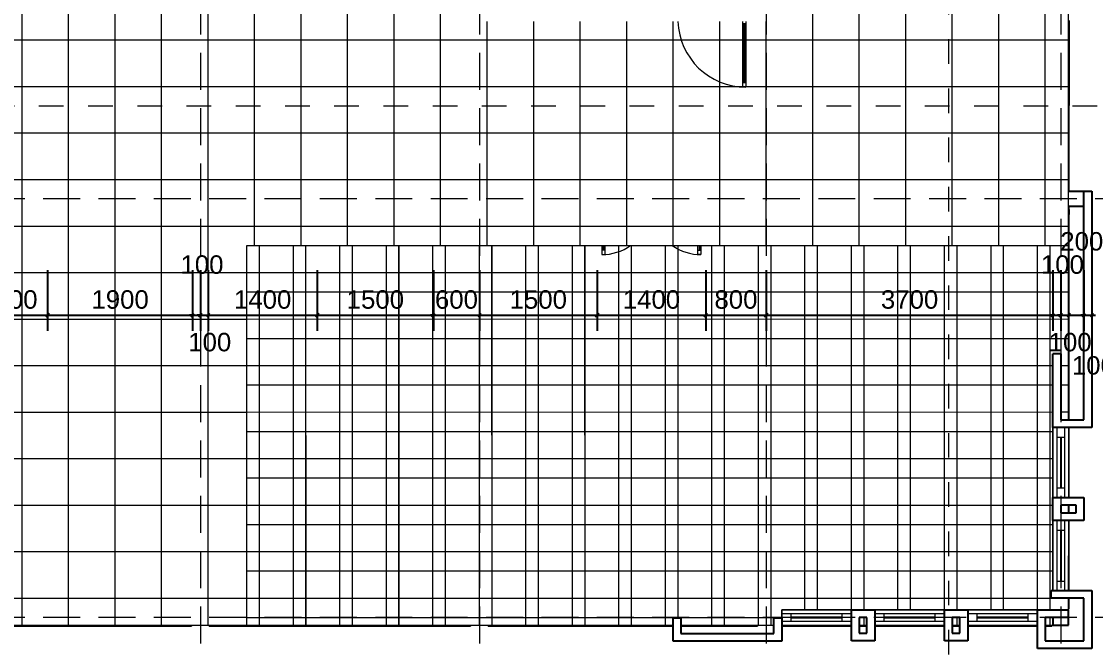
# Model space of a CAD drawing. Header units: millimetres. Extents: x -20510 to 108935, y -243239 to 20306.
# Drawn here: x 23743 to 37599, y -210412 to -202311 of the extents above; entities that cross this region are included whole.
import ezdxf

# ---------------------------------------------------------------- set-up
doc = ezdxf.new("R2010")
doc.units = ezdxf.units.MM
for name, pattern in [('Abgebrochen', [714.375, 476.25, -238.125]), ('Aligning Line', [635, 317.5, -317.5]), ('Hidden', [714.375, 476.25, -238.125])]:
    doc.linetypes.add(name, pattern=pattern)
for name, color, linetype, lineweight in [('A-ANNO-DIMS', 1, 'Continuous', 9), ('A-DOOR', 2, 'Continuous', 18), ('A-FLOR-PATT', 8, 'Continuous', 9), ('A-GLAZ', 4, 'Continuous', 18), ('A-WALL', 7, 'Continuous', 25), ('G-ANNO-SYMB', 6, 'Abgebrochen', 9), ('S-BEAM', 7, 'Continuous', 9), ('S-COLS', 7, 'Continuous', 25), ('S-FNDN', 7, 'Continuous', 9), ('S-GRID', 1, 'Continuous', 9)]:
    doc.layers.add(name, color=color, linetype=linetype, lineweight=lineweight)
doc.styles.add('Arial_5', font='arial.ttf', dxfattribs={"height": 238.125})
doc.dimstyles.new('SecretInternalLinAngDimStyle5p4736185', dxfattribs={"dimscale": 304.8, "dimtxt": 242.94927, "dimasz": 0.130208, "dimexe": 0.656168, "dimexo": 0.0625, "dimgap": 0.260417, "dimtad": 1, "dimdec": 0, "dimrnd": 100, "dimzin": 0, "dimdsep": 46, "dimtxsty": 'Arial_5', "dimblk1": 'OBLIQUE', "dimblk2": 'OBLIQUE', "dimsah": 1, "dimcen": 0.09, "dimdle": 0.492126, "dimazin": 0, "dimtfac": 1, "dimtdec": 4, "dimtix": 1, "dimtmove": 0, "dimatfit": 3, "dimfxl": 2.624672, "dimfxlon": 1, "dimtvp": 1, "dimtolj": 1, "dimtzin": 0, "dimarcsym": 2})
doc.dimstyles.new('SecretInternalLinAngDimStyle5p4736185_1', dxfattribs={"dimscale": 304.8, "dimtxt": 242.94927, "dimasz": 0.130208, "dimexe": 0.656168, "dimexo": 0.0625, "dimgap": 0.260417, "dimtad": 1, "dimdec": 0, "dimrnd": 100, "dimzin": 0, "dimdsep": 46, "dimtxsty": 'Arial_5', "dimblk1": 'OBLIQUE', "dimblk2": 'OBLIQUE', "dimsah": 1, "dimcen": 0.09, "dimdle": 0.492126, "dimazin": 0, "dimtfac": 1, "dimtdec": 4, "dimtix": 1, "dimtmove": 2, "dimatfit": 3, "dimfxl": 2.624672, "dimfxlon": 1, "dimtvp": 1, "dimtolj": 1, "dimtzin": 0, "dimarcsym": 2})

# ---------------------------------------------------------------- blocks, each defined once
blk = doc.blocks.new('CỬA 2 CÁNH EROWINDOW_có ô chết_ - D2_1400x2200-2413861-07_MẶT BẰNG MÁI')
at = {"layer": 'A-DOOR'}
for p, q in [((-639, -600), (-639, -719)), ((-599, -661), (-639, -661)), ((-624, -600), (-624, -661)), ((-614, -661), (-614, -600)), ((-599, -719), (-599, -600)), ((-599, -719), (-599, -661)), ((599, -719), (599, -600)), ((599, -661), (639, -661)), ((599, -719), (599, -661)), ((614, -600), (614, -661)), ((624, -661), (624, -600)), ((639, -600), (639, -719)), ((-639, -719), (-599, -719)), ((639, -719), (599, -719))]:
    blk.add_line(p, q, dxfattribs=at)
for centre, start, end in [((-639, -80), 270, 305.357), ((639, -80), 234.643, 270)]:
    blk.add_arc(centre, 639, start, end, dxfattribs=at)
blk = doc.blocks.new('CỬA 1 CÁNH EROWINDOW_có ô chết_ - D4_1000x2200-2368989-07_MẶT BẰNG MÁI')
at = {"layer": 'A-DOOR'}
for p, q in [((-439, 958), (-399, 958)), ((-439, 110), (-439, 958)), ((-399, 900), (-439, 900)), ((-424, 138), (-424, 900)), ((-414, 900), (-414, 138)), ((-399, 958), (-399, 900)), ((-399, 958), (-399, 110)), ((-399, 138), (-439, 138))]:
    blk.add_line(p, q, dxfattribs=at)
blk.add_arc((-439, 80), 878, 1.9625, 90, dxfattribs=at)
blk = doc.blocks.new('Window_K2_Stack - Window_K2_Stack-2377845-07_MẶT BẰNG MÁI')
at = {"layer": 'A-GLAZ'}
for p, q in [((-450, 100), (450, 100)), ((-450, 100), (450, 100)), ((-450, 50), (450, 50)), ((-328.75, -50), (-328.75, 50)), ((-328.75, 5), (328.75, 5)), ((328.75, -50), (328.75, 50)), ((-450, -50), (450, -50)), ((450, -100), (-450, -100)), ((-450, -100), (450, -100)), ((-328.75, -5), (328.75, -5))]:
    blk.add_line(p, q, dxfattribs=at)
blk = doc.blocks.new('Window_K2_Stack - Window_K2_Stack-V8-07_MẶT BẰNG MÁI')
at = {"layer": 'A-GLAZ'}
for p, q in [((-450, 100), (450, 100)), ((-450, 100), (450, 100)), ((-450, 50), (450, 50)), ((-328.75, 50), (-328.75, -50)), ((-328.75, 5), (328.75, 5)), ((328.75, 50), (328.75, -50)), ((-450, -50), (450, -50)), ((450, -100), (-450, -100)), ((-450, -100), (450, -100)), ((-328.75, -5), (328.75, -5))]:
    blk.add_line(p, q, dxfattribs=at)
blk = doc.blocks.new('Window_K2_Stack - Window_K2_Stack-V9-07_MẶT BẰNG MÁI')
at = {"layer": 'A-GLAZ'}
for p, q in [((-450, 100), (450, 100)), ((-450, 100), (450, 100)), ((-450, 50), (450, 50)), ((-328.75, 50), (-328.75, -50)), ((-328.75, 5), (328.75, 5)), ((328.75, 50), (328.75, -50)), ((450, -100), (450, 5)), ((450, 5), (450, -100)), ((-450, -50), (450, -50)), ((450, -100), (-450, -100)), ((-450, -100), (450, -100)), ((-328.75, -5), (328.75, -5))]:
    blk.add_line(p, q, dxfattribs=at)
blk = doc.blocks.new('M_Concrete-Rectangular-Column - COT220X300-2391839-07_MẶT BẰNG MÁI')
at = {"layer": 'S-COLS'}
blk.add_line((110, -150), (110, -85), dxfattribs=at)
blk = doc.blocks.new('M_Concrete-Rectangular-Column - COT200X200-V11-07_MẶT BẰNG MÁI')
at = {"layer": 'S-COLS'}
for p, q in [((-100, 0), (-100, -100)), ((100, -100), (100, 0)), ((-100, -100), (100, -100))]:
    blk.add_line(p, q, dxfattribs=at)
blk = doc.blocks.new('_Oblique')
at = {"color": 0, "linetype": 'ByBlock', "lineweight": -2}
blk.add_line((-0.5, -0.5), (0.5, 0.5), dxfattribs=at)
blk = doc.blocks.new('DIMBLOCK116-07_MẶT BẰNG MÁI')
at = {"layer": 'A-ANNO-DIMS', "color": 0, "lineweight": -2, "transparency": 16777216}
for p, q in [((23080, -205519), (23080, -206300)), ((24080, -205519), (24080, -206300)), ((22930, -206100), (24230, -206100))]:
    blk.add_line(p, q, dxfattribs=at)
at = {"layer": 'Defpoints', "color": 0, "transparency": 16777216}
for p in [(23080, -205500), (24080, -205500), (24080, -206100)]:
    blk.add_point(p, dxfattribs=at)
at = {"layer": 'A-ANNO-DIMS', "color": 0, "lineweight": -2, "transparency": 16777216, "xscale": 39.6875, "yscale": 39.6875, "zscale": 39.6875, "rotation": 180}
blk.add_blockref('_Oblique', (23080, -206100), dxfattribs=at)
at = {"layer": 'A-ANNO-DIMS', "color": 0, "lineweight": -2, "transparency": 16777216, "xscale": 39.6875, "yscale": 39.6875, "zscale": 39.6875}
blk.add_blockref('_Oblique', (24080, -206100), dxfattribs=at)
at = {"layer": 'A-ANNO-DIMS', "color": 0, "transparency": 16777216, "insert": (23580, -205899), "char_height": 238.1, "width": 659.33, "attachment_point": 5, "style": 'Arial_5'}
blk.add_mtext('\\A1;1000', dxfattribs=at)
blk = doc.blocks.new('DIMBLOCK117-07_MẶT BẰNG MÁI')
at = {"layer": 'A-ANNO-DIMS', "color": 0, "lineweight": -2, "transparency": 16777216}
for p, q in [((24080, -205519), (24080, -206300)), ((25950, -205519), (25950, -206300)), ((23930, -206100), (26100, -206100))]:
    blk.add_line(p, q, dxfattribs=at)
at = {"layer": 'Defpoints', "color": 0, "transparency": 16777216}
for p in [(24080, -205500), (25950, -205500), (25950, -206100)]:
    blk.add_point(p, dxfattribs=at)
at = {"layer": 'A-ANNO-DIMS', "color": 0, "lineweight": -2, "transparency": 16777216, "xscale": 39.6875, "yscale": 39.6875, "zscale": 39.6875, "rotation": 180}
blk.add_blockref('_Oblique', (24080, -206100), dxfattribs=at)
at = {"layer": 'A-ANNO-DIMS', "color": 0, "lineweight": -2, "transparency": 16777216, "xscale": 39.6875, "yscale": 39.6875, "zscale": 39.6875}
blk.add_blockref('_Oblique', (25950, -206100), dxfattribs=at)
at = {"layer": 'A-ANNO-DIMS', "color": 0, "transparency": 16777216, "insert": (25015, -205899), "char_height": 238.1, "width": 659.33, "attachment_point": 5, "style": 'Arial_5'}
blk.add_mtext('\\A1;1900', dxfattribs=at)
blk = doc.blocks.new('DIMBLOCK118-07_MẶT BẰNG MÁI')
at = {"layer": 'A-ANNO-DIMS', "color": 0, "lineweight": -2, "transparency": 16777216}
for p, q in [((25950, -205519), (25950, -206300)), ((26050, -205519), (26050, -206300)), ((25950, -206100), (25910, -206100)), ((25950, -206100), (26050, -206100)), ((26050, -206100), (26090, -206100))]:
    blk.add_line(p, q, dxfattribs=at)
at = {"layer": 'Defpoints', "color": 0, "transparency": 16777216}
for p in [(25950, -205500), (26050, -205500), (26050, -206100)]:
    blk.add_point(p, dxfattribs=at)
at = {"layer": 'A-ANNO-DIMS', "color": 0, "lineweight": -2, "transparency": 16777216, "xscale": 39.6875, "yscale": 39.6875, "zscale": 39.6875}
blk.add_blockref('_Oblique', (25950, -206100), dxfattribs=at)
at = {"layer": 'A-ANNO-DIMS', "color": 0, "lineweight": -2, "transparency": 16777216, "xscale": 39.6875, "yscale": 39.6875, "zscale": 39.6875, "rotation": 180}
blk.add_blockref('_Oblique', (26050, -206100), dxfattribs=at)
at = {"layer": 'A-ANNO-DIMS', "color": 0, "transparency": 16777216, "insert": (25794, -205328), "char_height": 238.1, "width": 494.5, "attachment_point": 1, "line_spacing_factor": 0.941778, "style": 'Arial_5'}
blk.add_mtext('\\A1;100', dxfattribs=at)
blk = doc.blocks.new('DIMBLOCK119-07_MẶT BẰNG MÁI')
at = {"layer": 'A-ANNO-DIMS', "color": 0, "lineweight": -2, "transparency": 16777216}
for p, q in [((26050, -205519), (26050, -206300)), ((26150, -205519), (26150, -206300)), ((26050, -206100), (26010, -206100)), ((26050, -206100), (26150, -206100)), ((26150, -206100), (26190, -206100))]:
    blk.add_line(p, q, dxfattribs=at)
at = {"layer": 'Defpoints', "color": 0, "transparency": 16777216}
for p in [(26050, -205500), (26150, -205500), (26150, -206100)]:
    blk.add_point(p, dxfattribs=at)
at = {"layer": 'A-ANNO-DIMS', "color": 0, "lineweight": -2, "transparency": 16777216, "xscale": 39.6875, "yscale": 39.6875, "zscale": 39.6875}
blk.add_blockref('_Oblique', (26050, -206100), dxfattribs=at)
at = {"layer": 'A-ANNO-DIMS', "color": 0, "lineweight": -2, "transparency": 16777216, "xscale": 39.6875, "yscale": 39.6875, "zscale": 39.6875, "rotation": 180}
blk.add_blockref('_Oblique', (26150, -206100), dxfattribs=at)
at = {"layer": 'A-ANNO-DIMS', "color": 0, "transparency": 16777216, "insert": (25894, -206328), "char_height": 238.1, "width": 494.5, "attachment_point": 1, "line_spacing_factor": 0.941778, "style": 'Arial_5'}
blk.add_mtext('\\A1;100', dxfattribs=at)
blk = doc.blocks.new('DIMBLOCK120-07_MẶT BẰNG MÁI')
at = {"layer": 'A-ANNO-DIMS', "color": 0, "lineweight": -2, "transparency": 16777216}
for p, q in [((26150, -205519), (26150, -206300)), ((27558, -205519), (27558, -206300)), ((26000, -206100), (27708, -206100))]:
    blk.add_line(p, q, dxfattribs=at)
at = {"layer": 'Defpoints', "color": 0, "transparency": 16777216}
for p in [(26150, -205500), (27558, -205500), (27558, -206100)]:
    blk.add_point(p, dxfattribs=at)
at = {"layer": 'A-ANNO-DIMS', "color": 0, "lineweight": -2, "transparency": 16777216, "xscale": 39.6875, "yscale": 39.6875, "zscale": 39.6875, "rotation": 180}
blk.add_blockref('_Oblique', (26150, -206100), dxfattribs=at)
at = {"layer": 'A-ANNO-DIMS', "color": 0, "lineweight": -2, "transparency": 16777216, "xscale": 39.6875, "yscale": 39.6875, "zscale": 39.6875}
blk.add_blockref('_Oblique', (27558, -206100), dxfattribs=at)
at = {"layer": 'A-ANNO-DIMS', "color": 0, "transparency": 16777216, "insert": (26854, -205899), "char_height": 238.1, "width": 659.33, "attachment_point": 5, "style": 'Arial_5'}
blk.add_mtext('\\A1;1400', dxfattribs=at)
blk = doc.blocks.new('DIMBLOCK121-07_MẶT BẰNG MÁI')
at = {"layer": 'A-ANNO-DIMS', "color": 0, "lineweight": -2, "transparency": 16777216}
for p, q in [((27558, -205519), (27558, -206300)), ((29058, -205519), (29058, -206300)), ((27408, -206100), (29208, -206100))]:
    blk.add_line(p, q, dxfattribs=at)
at = {"layer": 'Defpoints', "color": 0, "transparency": 16777216}
for p in [(27558, -205500), (29058, -205500), (29058, -206100)]:
    blk.add_point(p, dxfattribs=at)
at = {"layer": 'A-ANNO-DIMS', "color": 0, "lineweight": -2, "transparency": 16777216, "xscale": 39.6875, "yscale": 39.6875, "zscale": 39.6875, "rotation": 180}
blk.add_blockref('_Oblique', (27558, -206100), dxfattribs=at)
at = {"layer": 'A-ANNO-DIMS', "color": 0, "lineweight": -2, "transparency": 16777216, "xscale": 39.6875, "yscale": 39.6875, "zscale": 39.6875}
blk.add_blockref('_Oblique', (29058, -206100), dxfattribs=at)
at = {"layer": 'A-ANNO-DIMS', "color": 0, "transparency": 16777216, "insert": (28308, -205899), "char_height": 238.1, "width": 659.33, "attachment_point": 5, "style": 'Arial_5'}
blk.add_mtext('\\A1;1500', dxfattribs=at)
blk = doc.blocks.new('DIMBLOCK122-07_MẶT BẰNG MÁI')
at = {"layer": 'A-ANNO-DIMS', "color": 0, "lineweight": -2, "transparency": 16777216}
for p, q in [((29058, -205519), (29058, -206300)), ((29650, -205519), (29650, -206300)), ((29058, -206100), (29018, -206100)), ((29058, -206100), (29650, -206100)), ((29650, -206100), (29690, -206100))]:
    blk.add_line(p, q, dxfattribs=at)
at = {"layer": 'Defpoints', "color": 0, "transparency": 16777216}
for p in [(29058, -205500), (29650, -205500), (29650, -206100)]:
    blk.add_point(p, dxfattribs=at)
at = {"layer": 'A-ANNO-DIMS', "color": 0, "lineweight": -2, "transparency": 16777216, "xscale": 39.6875, "yscale": 39.6875, "zscale": 39.6875}
blk.add_blockref('_Oblique', (29058, -206100), dxfattribs=at)
at = {"layer": 'A-ANNO-DIMS', "color": 0, "lineweight": -2, "transparency": 16777216, "xscale": 39.6875, "yscale": 39.6875, "zscale": 39.6875, "rotation": 180}
blk.add_blockref('_Oblique', (29650, -206100), dxfattribs=at)
at = {"layer": 'A-ANNO-DIMS', "color": 0, "transparency": 16777216, "insert": (29354, -205899), "char_height": 238.1, "width": 494.5, "attachment_point": 5, "style": 'Arial_5'}
blk.add_mtext('\\A1;600', dxfattribs=at)
blk = doc.blocks.new('DIMBLOCK123-07_MẶT BẰNG MÁI')
at = {"layer": 'A-ANNO-DIMS', "color": 0, "lineweight": -2, "transparency": 16777216}
for p, q in [((29650, -205519), (29650, -206300)), ((31170, -205519), (31170, -206300)), ((29500, -206100), (31320, -206100))]:
    blk.add_line(p, q, dxfattribs=at)
at = {"layer": 'Defpoints', "color": 0, "transparency": 16777216}
for p in [(29650, -205500), (31170, -205500), (31170, -206100)]:
    blk.add_point(p, dxfattribs=at)
at = {"layer": 'A-ANNO-DIMS', "color": 0, "lineweight": -2, "transparency": 16777216, "xscale": 39.6875, "yscale": 39.6875, "zscale": 39.6875, "rotation": 180}
blk.add_blockref('_Oblique', (29650, -206100), dxfattribs=at)
at = {"layer": 'A-ANNO-DIMS', "color": 0, "lineweight": -2, "transparency": 16777216, "xscale": 39.6875, "yscale": 39.6875, "zscale": 39.6875}
blk.add_blockref('_Oblique', (31170, -206100), dxfattribs=at)
at = {"layer": 'A-ANNO-DIMS', "color": 0, "transparency": 16777216, "insert": (30410, -205899), "char_height": 238.1, "width": 659.33, "attachment_point": 5, "style": 'Arial_5'}
blk.add_mtext('\\A1;1500', dxfattribs=at)
blk = doc.blocks.new('DIMBLOCK124-07_MẶT BẰNG MÁI')
at = {"layer": 'A-ANNO-DIMS', "color": 0, "lineweight": -2, "transparency": 16777216}
for p, q in [((31170, -205519), (31170, -206300)), ((32570, -205519), (32570, -206300)), ((31020, -206100), (32720, -206100))]:
    blk.add_line(p, q, dxfattribs=at)
at = {"layer": 'Defpoints', "color": 0, "transparency": 16777216}
for p in [(31170, -205500), (32570, -205500), (32570, -206100)]:
    blk.add_point(p, dxfattribs=at)
at = {"layer": 'A-ANNO-DIMS', "color": 0, "lineweight": -2, "transparency": 16777216, "xscale": 39.6875, "yscale": 39.6875, "zscale": 39.6875, "rotation": 180}
blk.add_blockref('_Oblique', (31170, -206100), dxfattribs=at)
at = {"layer": 'A-ANNO-DIMS', "color": 0, "lineweight": -2, "transparency": 16777216, "xscale": 39.6875, "yscale": 39.6875, "zscale": 39.6875}
blk.add_blockref('_Oblique', (32570, -206100), dxfattribs=at)
at = {"layer": 'A-ANNO-DIMS', "color": 0, "transparency": 16777216, "insert": (31870, -205899), "char_height": 238.1, "width": 659.33, "attachment_point": 5, "style": 'Arial_5'}
blk.add_mtext('\\A1;1400', dxfattribs=at)
blk = doc.blocks.new('DIMBLOCK125-07_MẶT BẰNG MÁI')
at = {"layer": 'A-ANNO-DIMS', "color": 0, "lineweight": -2, "transparency": 16777216}
for p, q in [((32570, -205519), (32570, -206300)), ((33350, -205519), (33350, -206300)), ((32420, -206100), (33500, -206100))]:
    blk.add_line(p, q, dxfattribs=at)
at = {"layer": 'Defpoints', "color": 0, "transparency": 16777216}
for p in [(32570, -205500), (33350, -205500), (33350, -206100)]:
    blk.add_point(p, dxfattribs=at)
at = {"layer": 'A-ANNO-DIMS', "color": 0, "lineweight": -2, "transparency": 16777216, "xscale": 39.6875, "yscale": 39.6875, "zscale": 39.6875, "rotation": 180}
blk.add_blockref('_Oblique', (32570, -206100), dxfattribs=at)
at = {"layer": 'A-ANNO-DIMS', "color": 0, "lineweight": -2, "transparency": 16777216, "xscale": 39.6875, "yscale": 39.6875, "zscale": 39.6875}
blk.add_blockref('_Oblique', (33350, -206100), dxfattribs=at)
at = {"layer": 'A-ANNO-DIMS', "color": 0, "transparency": 16777216, "insert": (32960, -205899), "char_height": 238.1, "width": 494.5, "attachment_point": 5, "style": 'Arial_5'}
blk.add_mtext('\\A1;800', dxfattribs=at)
blk = doc.blocks.new('DIMBLOCK126-07_MẶT BẰNG MÁI')
at = {"layer": 'A-ANNO-DIMS', "color": 0, "lineweight": -2, "transparency": 16777216}
for p, q in [((33350, -205519), (33350, -206300)), ((37050, -205519), (37050, -206300)), ((33200, -206100), (37200, -206100))]:
    blk.add_line(p, q, dxfattribs=at)
at = {"layer": 'Defpoints', "color": 0, "transparency": 16777216}
for p in [(33350, -205500), (37050, -205500), (37050, -206100)]:
    blk.add_point(p, dxfattribs=at)
at = {"layer": 'A-ANNO-DIMS', "color": 0, "lineweight": -2, "transparency": 16777216, "xscale": 39.6875, "yscale": 39.6875, "zscale": 39.6875, "rotation": 180}
blk.add_blockref('_Oblique', (33350, -206100), dxfattribs=at)
at = {"layer": 'A-ANNO-DIMS', "color": 0, "lineweight": -2, "transparency": 16777216, "xscale": 39.6875, "yscale": 39.6875, "zscale": 39.6875}
blk.add_blockref('_Oblique', (37050, -206100), dxfattribs=at)
at = {"layer": 'A-ANNO-DIMS', "color": 0, "transparency": 16777216, "insert": (35200, -205899), "char_height": 238.1, "width": 659.33, "attachment_point": 5, "style": 'Arial_5'}
blk.add_mtext('\\A1;3700', dxfattribs=at)
blk = doc.blocks.new('DIMBLOCK127-07_MẶT BẰNG MÁI')
at = {"layer": 'A-ANNO-DIMS', "color": 0, "lineweight": -2, "transparency": 16777216}
for p, q in [((37050, -205519), (37050, -206300)), ((37150, -205519), (37150, -206300)), ((37050, -206100), (37010, -206100)), ((37050, -206100), (37150, -206100)), ((37150, -206100), (37190, -206100))]:
    blk.add_line(p, q, dxfattribs=at)
at = {"layer": 'Defpoints', "color": 0, "transparency": 16777216}
for p in [(37050, -205500), (37150, -205500), (37150, -206100)]:
    blk.add_point(p, dxfattribs=at)
at = {"layer": 'A-ANNO-DIMS', "color": 0, "lineweight": -2, "transparency": 16777216, "xscale": 39.6875, "yscale": 39.6875, "zscale": 39.6875}
blk.add_blockref('_Oblique', (37050, -206100), dxfattribs=at)
at = {"layer": 'A-ANNO-DIMS', "color": 0, "lineweight": -2, "transparency": 16777216, "xscale": 39.6875, "yscale": 39.6875, "zscale": 39.6875, "rotation": 180}
blk.add_blockref('_Oblique', (37150, -206100), dxfattribs=at)
at = {"layer": 'A-ANNO-DIMS', "color": 0, "transparency": 16777216, "insert": (36894, -205328), "char_height": 238.1, "width": 494.5, "attachment_point": 1, "line_spacing_factor": 0.941778, "style": 'Arial_5'}
blk.add_mtext('\\A1;100', dxfattribs=at)
blk = doc.blocks.new('DIMBLOCK128-07_MẶT BẰNG MÁI')
at = {"layer": 'A-ANNO-DIMS', "color": 0, "lineweight": -2, "transparency": 16777216}
for p, q in [((37150, -205519), (37150, -206300)), ((37250, -205519), (37250, -206300)), ((37150, -206100), (37110, -206100)), ((37150, -206100), (37250, -206100)), ((37250, -206100), (37290, -206100))]:
    blk.add_line(p, q, dxfattribs=at)
at = {"layer": 'Defpoints', "color": 0, "transparency": 16777216}
for p in [(37150, -205500), (37250, -205500), (37250, -206100)]:
    blk.add_point(p, dxfattribs=at)
at = {"layer": 'A-ANNO-DIMS', "color": 0, "lineweight": -2, "transparency": 16777216, "xscale": 39.6875, "yscale": 39.6875, "zscale": 39.6875}
blk.add_blockref('_Oblique', (37150, -206100), dxfattribs=at)
at = {"layer": 'A-ANNO-DIMS', "color": 0, "lineweight": -2, "transparency": 16777216, "xscale": 39.6875, "yscale": 39.6875, "zscale": 39.6875, "rotation": 180}
blk.add_blockref('_Oblique', (37250, -206100), dxfattribs=at)
at = {"layer": 'A-ANNO-DIMS', "color": 0, "transparency": 16777216, "insert": (36994, -206328), "char_height": 238.1, "width": 494.5, "attachment_point": 1, "line_spacing_factor": 0.941778, "style": 'Arial_5'}
blk.add_mtext('\\A1;100', dxfattribs=at)
blk = doc.blocks.new('DIMBLOCK129-07_MẶT BẰNG MÁI')
at = {"layer": 'A-ANNO-DIMS', "color": 0, "lineweight": -2, "transparency": 16777216}
for p, q in [((37250, -205519), (37250, -206300)), ((37450, -205519), (37450, -206300)), ((37100, -206100), (37600, -206100))]:
    blk.add_line(p, q, dxfattribs=at)
at = {"layer": 'Defpoints', "color": 0, "transparency": 16777216}
for p in [(37250, -205500), (37450, -205500), (37450, -206100)]:
    blk.add_point(p, dxfattribs=at)
at = {"layer": 'A-ANNO-DIMS', "color": 0, "lineweight": -2, "transparency": 16777216, "xscale": 39.6875, "yscale": 39.6875, "zscale": 39.6875, "rotation": 180}
blk.add_blockref('_Oblique', (37250, -206100), dxfattribs=at)
at = {"layer": 'A-ANNO-DIMS', "color": 0, "lineweight": -2, "transparency": 16777216, "xscale": 39.6875, "yscale": 39.6875, "zscale": 39.6875}
blk.add_blockref('_Oblique', (37450, -206100), dxfattribs=at)
at = {"layer": 'A-ANNO-DIMS', "color": 0, "transparency": 16777216, "insert": (37144, -205028), "char_height": 238.1, "width": 494.5, "attachment_point": 1, "line_spacing_factor": 0.941778, "style": 'Arial_5'}
blk.add_mtext('\\A1;200', dxfattribs=at)
blk = doc.blocks.new('DIMBLOCK130-07_MẶT BẰNG MÁI')
at = {"layer": 'A-ANNO-DIMS', "color": 0, "lineweight": -2, "transparency": 16777216}
for p, q in [((37450, -205519), (37450, -206300)), ((37550, -205519), (37550, -206300)), ((37450, -206100), (37410, -206100)), ((37450, -206100), (37550, -206100)), ((37550, -206100), (37590, -206100))]:
    blk.add_line(p, q, dxfattribs=at)
at = {"layer": 'Defpoints', "color": 0, "transparency": 16777216}
for p in [(37450, -205500), (37550, -205500), (37550, -206100)]:
    blk.add_point(p, dxfattribs=at)
at = {"layer": 'A-ANNO-DIMS', "color": 0, "lineweight": -2, "transparency": 16777216, "xscale": 39.6875, "yscale": 39.6875, "zscale": 39.6875}
blk.add_blockref('_Oblique', (37450, -206100), dxfattribs=at)
at = {"layer": 'A-ANNO-DIMS', "color": 0, "lineweight": -2, "transparency": 16777216, "xscale": 39.6875, "yscale": 39.6875, "zscale": 39.6875, "rotation": 180}
blk.add_blockref('_Oblique', (37550, -206100), dxfattribs=at)
at = {"layer": 'A-ANNO-DIMS', "color": 0, "transparency": 16777216, "insert": (37294, -206628), "char_height": 238.1, "width": 494.5, "attachment_point": 1, "line_spacing_factor": 0.941778, "style": 'Arial_5'}
blk.add_mtext('\\A1;100', dxfattribs=at)

msp = doc.modelspace()

# ---------------------------------------------------------------- hatches: boundary and pattern name
at = {"layer": 'A-FLOR-PATT'}
h = msp.add_hatch(dxfattribs=at)
h.set_pattern_fill('FP_5', color=256, style=0, pattern_type=2)
h.set_pattern_definition([(0.0043, (16612.5, -202550.4), (-0.045, 600), []), (90.004, (16612.5, -202550.4), (-600, -0.042), [])])
h.paths.add_polyline_path([(450, -210100.9), (825, -210100.8), (825, -209951), (650, -209951), (650, -210100), (450, -210100), (450, -209900), (574, -209900), (574, -209750), (450, -209750), (450, -209921)])
h.paths.add_polyline_path([(1925, -210100.8), (2025, -210100.7), (2025, -210001), (1925, -210001)])
h.paths.add_polyline_path([(3125, -210100.7), (3225, -210100.7), (3225, -210001), (3125, -210001)])
h.paths.add_polyline_path([(4250, -210100.6), (11050, -210100), (11050, -205200), (4589.3, -205200), (4589.3, -207114.5), (1100, -207114.5), (1100, -207564.5), (650, -207564.5), (650, -209650), (675, -209650), (675, -209750), (674, -209750), (674, -209851), (925, -209851), (925, -209901), (4225, -209901), (4225, -209956), (4250, -209956)])
h.paths.add_polyline_path([(26650, -210098.9), (32150, -210098.5), (32150, -210006), (32250, -210006), (32250, -210098.5), (33450, -210098.4), (33450, -210006), (33550, -210006), (33550, -209901), (36850, -209901), (36850, -209900), (37250, -209900), (37250, -209750), (37025, -209750), (37025, -209650), (37050, -209650), (37050, -206600), (37150, -206600), (37150, -207450), (37254.9, -207450), (37260.1, -204700), (37250, -204700), (37250, -205200), (26650, -205200), (26650, -209461.1)])
h.paths.add_polyline_path([(34550, -210098.3), (34650, -210098.3), (34650, -210001), (34550, -210001)])
h.paths.add_polyline_path([(35750, -210098.2), (35850, -210098.2), (35850, -210001), (35750, -210001)])
h.paths.add_polyline_path([(36950, -210098.2), (37050, -210098.1), (37050, -210000), (36950, -210000)])
h.paths.add_polyline_path([(37250.8, -209650), (37252.5, -208750), (37250, -208750), (37250, -209650)])
h.paths.add_polyline_path([(37150, -208650), (37252.7, -208650), (37252.9, -208550), (37150, -208550)])
h.paths.add_polyline_path([(550, -208650), (550, -208550), (450, -208550), (450, -208650)])
h.paths.add_polyline_path([(37250, -208450), (37253.1, -208450), (37254.7, -207550), (37250, -207550), (37250, -207621.2)])
h.paths.add_polyline_path([(-1398.3, -205600), (-1200.3, -205600), (-1200.3, -201200), (-4025.9, -201200), (-4050, -205600), (-3634.8, -205600)])
h.paths.add_polyline_path([(37250, -204500), (37260.4, -204500), (37264.5, -202300), (37250, -202300), (37250, -202312.7), (37260, -202312.7), (37260, -204487.3), (37250, -204487.3)])
h.paths.add_polyline_path([(37260, -202100), (37264.9, -202100), (37269.7, -199530), (37260, -199530), (37260, -202037.3), (37250, -202037.3), (37250, -202100)])
h.paths.add_polyline_path([(5650, -200300), (6750, -200300), (6750, -196910), (5650, -196910), (5650, -200261.7)])
h.paths.add_polyline_path([(6625.4, -199962.3), (6608.5, -199960.5), (6592, -199954.3), (6580.4, -199947.2), (6567.3, -199934), (6558.7, -199920.9), (6553.1, -199905.6), (6550.5, -199890.4), (6552.7, -199870.1), (6559.3, -199854.2), (6568.9, -199839.1), (6576.8, -199831.2), (6594.5, -199819.4), (6594.7, -199819.2), (6594.7, -198025.5), (6656.1, -198025.5), (6656.9, -199819.6), (6670.4, -199827.8), (6683.5, -199841), (6692.1, -199854.1), (6697.7, -199869.4), (6700.1, -199887.5), (6698.1, -199904.9), (6691.5, -199920.8), (6684.1, -199933.6), (6674, -199943.8), (6656.3, -199955.6), (6652.5, -199956.9), (6641, -199960.5)])
h.paths.add_polyline_path([(31169.6, -199900), (31852.1, -199900), (31850.5, -199890.4), (31852.7, -199870.1), (31859.3, -199854.2), (31868.5, -199839.5), (31876.8, -199831.2), (31894.5, -199819.4), (31894.7, -199819.2), (31894.7, -196930.3), (31105.3, -196930.3), (31106.1, -199819.6), (31119.6, -199827.8), (31132.7, -199841), (31141.3, -199854.1), (31146.9, -199869.4), (31149.5, -199884.6), (31148.2, -199900), (31149.5, -199900)])
h.paths.add_polyline_path([(3074.5, -199685.5), (4240, -199685.5), (4240, -196912.7), (4250, -196912.7), (4250, -196700.8), (4225, -196700.8), (4225, -196899), (675, -196899), (675, -197150), (650, -197150), (650, -199235.5), (1100, -199235.5), (1100, -199685.5), (3040.5, -199685.5)])
h.paths.add_polyline_path([(37260, -199430), (37269.9, -199430), (37275, -196699.9), (37250, -196700), (37250, -196912.7), (37260, -196912.7), (37260, -199341.7)])
h.paths.add_polyline_path([(450, -198250), (550, -198250), (550, -198150), (450, -198150), (450, -198250)])
h.paths.add_polyline_path([(450, -198050), (450, -198050), (450, -197961.8)])
h.paths.add_polyline_path([(575, -197050), (575, -196900), (450, -196900), (450, -196700), (650, -196700), (650, -196799), (825, -196799), (825, -196699.3), (450, -196700), (450, -197050)])
h.paths.add_polyline_path([(31105.3, -196930.3), (31094.6, -196919.6), (31094.6, -196925)])
h.paths.add_polyline_path([(31094.6, -196919.6), (31085, -196910), (31075, -196910)])
h.paths.add_polyline_path([(2025, -196799), (2025, -196699.8), (1925, -196699.8), (1925, -196799), (1956.3, -196799)])
h.paths.add_polyline_path([(3225, -196799), (3225, -196700.3), (3125, -196700.3), (3125, -196799)])
h.paths.add_polyline_path([(22350, -196700), (22562.7, -196700), (22562.7, -196698.8), (22337.3, -196698.8), (22337.3, -196700)])
h.paths.add_polyline_path([(11750, -196700), (11762.7, -196700), (11762.7, -196698.4), (11537.3, -196698.4), (11537.3, -196700), (11550, -196700)])
h.paths.add_polyline_path([(26162.7, -196700), (26162.7, -196699), (25937.3, -196699), (25937.3, -196700), (26150, -196700)])
h.paths.add_polyline_path([(8162.7, -196700), (8162.7, -196698.3), (8150, -196698.3), (8150, -196700)])
h.paths.add_polyline_path([(15350, -196700), (15362.7, -196700), (15362.7, -196698.6), (15137.3, -196698.5), (15137.3, -196700), (15150, -196700)])
h.paths.add_polyline_path([(18950, -196700), (18962.7, -196700), (18962.7, -196698.7), (18737.3, -196698.7), (18737.3, -196700), (18750, -196700)])
h.paths.add_polyline_path([(4250, -195212.7), (4250, -195212.7), (4250, -195000), (4250, -195000), (4250, -195200)])
at = {"layer": 'S-FNDN'}
h = msp.add_hatch(dxfattribs=at)
h.set_pattern_fill('FP_4', color=256, style=0, pattern_type=2)
h.set_pattern_definition([(0.0043, (16611.9, -202550.3), (-0.045, 600), []), (90.004, (16611.9, -202550.3), (-600, -0.042), [])])
h.paths.add_polyline_path([(450, -210100.9), (825, -210100.8), (825, -209951), (650, -209951), (650, -210100), (450, -210100), (450, -209900), (574, -209900), (574, -209750), (450, -209750), (450, -209921)])
h.paths.add_polyline_path([(1925, -210100.8), (2025, -210100.7), (2025, -210001), (1925, -210001)])
h.paths.add_polyline_path([(3125, -210100.7), (3225, -210100.7), (3225, -210001), (3125, -210001)])
h.paths.add_polyline_path([(4250, -210100.6), (11050, -210100), (11050, -205200), (4589.3, -205200), (4589.3, -207114.5), (1100, -207114.5), (1100, -207564.5), (650, -207564.5), (650, -209650), (675, -209650), (675, -209750), (674, -209750), (674, -209851), (925, -209851), (925, -209901), (4225, -209901), (4225, -209956), (4250, -209956)])
h.paths.add_polyline_path([(26650, -210098.9), (32150, -210098.5), (32150, -210006), (32250, -210006), (32250, -210098.5), (33450, -210098.4), (33450, -210006), (33550, -210006), (33550, -209901), (36850, -209901), (36850, -209900), (37250, -209900), (37250, -209750), (37025, -209750), (37025, -209650), (37050, -209650), (37050, -206600), (37150, -206600), (37150, -207450), (37254.9, -207450), (37260.1, -204700), (37250, -204700), (37250, -205200), (26650, -205200), (26650, -209461.1)])
h.paths.add_polyline_path([(34550, -210098.3), (34650, -210098.3), (34650, -210001), (34550, -210001)])
h.paths.add_polyline_path([(35750, -210098.2), (35850, -210098.2), (35850, -210001), (35750, -210001)])
h.paths.add_polyline_path([(36950, -210098.2), (37050, -210098.1), (37050, -210000), (36950, -210000)])
h.paths.add_polyline_path([(450, -209650), (450, -209650), (450, -209461.1)])
h.paths.add_polyline_path([(37250, -209650), (37250.8, -209650), (37252.5, -208750), (37250, -208750), (37250, -209461.1)])
h.paths.add_polyline_path([(37252.7, -208650), (37252.9, -208550), (37150, -208550), (37150, -208650), (37250, -208650)])
h.paths.add_polyline_path([(550, -208650), (550, -208550), (450, -208550), (450, -208650)])
h.paths.add_polyline_path([(37250, -208450), (37253.1, -208450), (37254.7, -207550), (37250, -207550), (37250, -207621.2)])
h.paths.add_polyline_path([(450, -208450), (450, -208450), (450, -207621.2)])
h.paths.add_polyline_path([(-3634.8, -205600), (-1200.3, -205600), (-1200.3, -201200), (-4025.9, -201200), (-4050, -205600)])
h.paths.add_polyline_path([(37260.4, -204500), (37264.5, -202300), (37250, -202300), (37250, -202312.7), (37260, -202312.7), (37260, -204487.3), (37250, -204487.3), (37250, -204500), (37260, -204500)])
h.paths.add_polyline_path([(37260, -202100), (37264.9, -202100), (37269.7, -199530), (37260, -199530), (37260, -202037.3), (37250, -202037.3), (37250, -202100)])
h.paths.add_polyline_path([(5650, -200300), (6750, -200300), (6750, -196910), (5650, -196910), (5650, -200261.7)])
h.paths.add_polyline_path([(6625.4, -199962.3), (6608.5, -199960.5), (6592, -199954.3), (6580.4, -199947.2), (6567.3, -199934), (6558.7, -199920.9), (6553.1, -199905.6), (6550.5, -199890.4), (6552.7, -199870.1), (6559.3, -199854.2), (6568.9, -199839.1), (6576.8, -199831.2), (6594.5, -199819.4), (6594.7, -199819.2), (6594.7, -198025.5), (6656.1, -198025.5), (6656.9, -199819.6), (6670.4, -199827.8), (6683.5, -199841), (6692.1, -199854.1), (6697.7, -199869.4), (6700.1, -199887.5), (6698.1, -199904.9), (6691.5, -199920.8), (6684.1, -199933.6), (6674, -199943.8), (6656.3, -199955.6), (6652.5, -199956.9), (6641, -199960.5)])
h.paths.add_polyline_path([(31389.4, -199900), (31852.1, -199900), (31850.5, -199890.4), (31852.7, -199870.1), (31859.3, -199854.2), (31868.5, -199839.5), (31876.8, -199831.2), (31894.5, -199819.4), (31894.7, -199819.2), (31894.7, -196930.3), (31105.3, -196930.3), (31106.1, -199819.6), (31119.6, -199827.8), (31132.7, -199841), (31141.3, -199854.1), (31146.9, -199869.4), (31149.5, -199884.6), (31148.2, -199900), (31309.4, -199900)])
h.paths.add_polyline_path([(3074.5, -199685.5), (4240, -199685.5), (4240, -196912.7), (4250, -196912.7), (4250, -196700.8), (4225, -196700.8), (4225, -196899), (675, -196899), (675, -197150), (650, -197150), (650, -199235.5), (1100, -199235.5), (1100, -199685.5), (3040.5, -199685.5)])
h.paths.add_polyline_path([(37260, -199430), (37269.9, -199430), (37275, -196699.9), (37250, -196700), (37250, -196912.7), (37260, -196912.7), (37260, -199341.7)])
h.paths.add_polyline_path([(450, -198250), (550, -198250), (550, -198150), (450, -198150)])
h.paths.add_polyline_path([(450, -198050), (450, -198050), (450, -197961.8)])
h.paths.add_polyline_path([(575, -197050), (575, -196900), (450, -196900), (450, -196700), (650, -196700), (650, -196799), (825, -196799), (825, -196699.3), (450, -196700), (450, -197050)])
h.paths.add_polyline_path([(31105.3, -196930.3), (31094.6, -196919.6), (31094.6, -196925)])
h.paths.add_polyline_path([(31094.6, -196919.6), (31085, -196910), (31075, -196910)])
h.paths.add_polyline_path([(3225, -196799), (3225, -196700.3), (3125, -196700.3), (3125, -196799)])
h.paths.add_polyline_path([(1925, -196799), (2025, -196799), (2025, -196699.8), (1925, -196699.8)])
h.paths.add_polyline_path([(8150, -196700), (8162.7, -196700), (8162.7, -196698.3), (8150, -196698.3)])
h.paths.add_polyline_path([(11750, -196700), (11762.7, -196700), (11762.7, -196698.4), (11537.3, -196698.4), (11537.3, -196700), (11550, -196700)])
h.paths.add_polyline_path([(15362.7, -196700), (15362.7, -196698.6), (15137.3, -196698.5), (15137.3, -196700), (15350, -196700)])
h.paths.add_polyline_path([(29540, -196700), (29540, -196699.1), (29537.3, -196700)])
h.paths.add_polyline_path([(25950, -196700), (26162.7, -196700), (26162.7, -196699), (25937.3, -196699), (25937.3, -196700)])
h.paths.add_polyline_path([(18962.7, -196700), (18962.7, -196698.7), (18737.3, -196698.7), (18737.3, -196700), (18950, -196700)])
h.paths.add_polyline_path([(22350, -196700), (22562.7, -196700), (22562.7, -196698.8), (22337.3, -196698.8), (22337.3, -196700)])
h.paths.add_polyline_path([(4250, -195212.7), (4250, -195212.7), (4250, -195000), (4250, -195000), (4250, -195200)])
h.paths.add_polyline_path([(29550, -195212.7), (29550, -195212.7), (29550, -195200)])
h.paths.add_polyline_path([(33449.3, -195000), (33449.3, -195000), (33449.2, -195000)])
h = msp.add_hatch(dxfattribs=at)
h.set_pattern_fill('FP_2', color=256, style=0, pattern_type=2)
h.set_pattern_definition([(0, (20750, -202550), (0, 600), []), (90, (20750, -202550), (-600, 4e-14), [])])
h.paths.add_polyline_path([(12020.2, -210100), (26650, -210100), (26650, -205200), (37250, -205200), (37250, -196700), (33460, -196700), (33460, -196910), (33450, -196910), (33450, -196922.7), (33460, -196922.7), (33460, -202077.3), (33450, -202077.3), (33450, -202090), (33460, -202090), (33460, -202310), (29540, -202310), (29540, -202090), (29550, -202090), (29550, -202077.3), (29540, -202077.3), (29540, -196922.7), (29550, -196922.7), (29550, -196910), (29540, -196910), (29540, -196700), (8150, -196700), (8150, -195000), (4250, -195000), (4250, -199685.5), (4589.3, -199685.5), (4589.3, -205200), (11050, -205200), (11050, -210100)])
h.paths.add_polyline_path([(32050, -200300), (32050, -199900), (31998.8, -199900.8), (31998.1, -199904.9), (31991.5, -199920.8), (31984.1, -199933.6), (31974, -199943.8), (31956.3, -199955.6), (31952.5, -199956.9), (31938.4, -199960.8), (31925.4, -199962.3), (31908.5, -199960.5), (31892, -199954.3), (31880.4, -199947.2), (31867.3, -199934), (31858.7, -199920.9), (31853.1, -199905.6), (31852.1, -199900), (30950, -199900), (30950, -200300)])
h.paths.add_polyline_path([(6750, -200300), (5650, -200300), (5650, -196900), (6750, -196900), (6750, -200261.7)])
h = msp.add_hatch(dxfattribs=at)
h.set_pattern_fill('FP_1', color=256, style=0, pattern_type=2)
h.set_pattern_definition([(0, (18850, -203400), (0, 600), []), (90, (18850, -203400), (-600, 4e-14), [])])
h.paths.add_polyline_path([(650, -210100), (825, -210100), (825, -209951), (650, -209951), (650, -210030.4)])
h.paths.add_polyline_path([(11050, -210100), (11050, -205200), (4589.3, -205200), (4589.3, -207114.5), (1100, -207114.5), (1100, -207564.5), (650, -207564.5), (650, -209650), (675, -209650), (675, -209750), (674, -209750), (674, -209851), (925, -209851), (925, -209901), (4225, -209901), (4225, -209956), (4250, -209956), (4250, -210100), (7547.4, -210100)])
h.paths.add_polyline_path([(3125, -210100), (3225, -210100), (3225, -210001), (3125, -210001)])
h.paths.add_polyline_path([(36950, -210100), (37050, -210100), (37050, -210000), (36950, -210000)])
h.paths.add_polyline_path([(35850, -210100), (35850, -210001), (35750, -210001), (35750, -210100), (35782.2, -210100)])
h.paths.add_polyline_path([(1956.3, -210100), (2025, -210100), (2025, -210001), (1925, -210001), (1925, -210100)])
h.paths.add_polyline_path([(34550, -210100), (34650, -210100), (34650, -210001), (34550, -210001)])
h.paths.add_polyline_path([(32150, -210100), (32150, -210006), (32250, -210006), (32250, -210100), (33450, -210100), (33450, -210006), (33550, -210006), (33550, -209901), (36850, -209901), (36850, -209900), (37250, -209900), (37250, -209750), (37025, -209750), (37025, -209650), (37050, -209650), (37050, -206600), (37150, -206600), (37150, -207450), (37250, -207450), (37250, -205200), (26650, -205200), (26650, -210100), (29911.6, -210100)])
h.paths.add_polyline_path([(450, -209900), (574, -209900), (574, -209750), (450, -209750)])
h.paths.add_polyline_path([(37150, -208650), (37250, -208650), (37250, -208550), (37150, -208550)])
h.paths.add_polyline_path([(550, -208650), (550, -208550), (450, -208550), (450, -208650)])
h.paths.add_polyline_path([(5650, -200300), (6750, -200300), (6750, -199900), (6698.8, -199900.8), (6698.1, -199904.9), (6691.5, -199920.8), (6684.1, -199933.6), (6674, -199943.8), (6656.3, -199955.6), (6652.5, -199956.9), (6641, -199960.5), (6625.4, -199962.3), (6608.5, -199960.5), (6592, -199954.3), (6580.4, -199947.2), (6567.3, -199934), (6558.7, -199920.9), (6553.1, -199905.6), (6552.1, -199900), (5650, -199900), (5650, -200261.7)])
h.paths.add_polyline_path([(4181.9, -199685.5), (4240, -199685.5), (4240, -196912.7), (4250, -196912.7), (4250, -196700), (4225, -196700), (4225, -196899), (675, -196899), (675, -197150), (650, -197150), (650, -199235.5), (1100, -199235.5), (1100, -199685.5), (3074.5, -199685.5)])
h.paths.add_polyline_path([(550, -198250), (550, -198150), (450, -198150), (450, -198250)])
h.paths.add_polyline_path([(575, -197050), (575, -196900), (450, -196900), (450, -197050)])
h.paths.add_polyline_path([(2025, -196799), (2025, -196700), (1925, -196700), (1925, -196799), (1956.3, -196799)])
h.paths.add_polyline_path([(3225, -196799), (3225, -196700), (3125, -196700), (3125, -196799)])
h.paths.add_polyline_path([(675, -196799), (825, -196799), (825, -196700), (650, -196700), (650, -196799)])

# ---------------------------------------------------------------- linework, layer by layer
at = {"layer": 'A-WALL'}
for p, q in [((37250, -204500), (37550, -204500)), ((37450, -207450), (37450, -204500)), ((37550, -204500), (37550, -207550)), ((37450, -204700), (37250, -204700)), ((37050, -207550), (37050, -206600)), ((37150, -206600), (37050, -206600)), ((37150, -206600), (37150, -207450)), ((37550, -207550), (37050, -207550)), ((37150, -207450), (37450, -207450)), ((37050, -208750), (37050, -208450)), ((37050, -208450), (37450, -208450)), ((37450, -208450), (37450, -208750)), ((37150, -208550), (37150, -208650)), ((37350, -208550), (37150, -208550)), ((37150, -208650), (37350, -208650)), ((37350, -208650), (37350, -208550)), ((37450, -208750), (37050, -208750)), ((37025, -209650), (37550, -209650)), ((37025, -209750), (37025, -209650)), ((37450, -209750), (37025, -209750)), ((37450, -210300), (37450, -209750)), ((37550, -209650), (37550, -210400)), ((34450, -210301), (34450, -209901)), ((34450, -209901), (34750, -209901)), ((34750, -209901), (34750, -210301)), ((35650, -210301), (35650, -209901)), ((35650, -209901), (35950, -209901)), ((35950, -209901), (35950, -210301)), ((36850, -209900), (37250, -209900)), ((36850, -210400), (36850, -209900)), ((37250, -210000), (37250, -209900)), ((32150, -210306), (32150, -210006)), ((32250, -210006), (32150, -210006)), ((32250, -210006), (32250, -210206)), ((33450, -210206), (33450, -210006)), ((33550, -210006), (33450, -210006)), ((33550, -210006), (33550, -210306)), ((34550, -210001), (34550, -210201)), ((34650, -210001), (34550, -210001)), ((34650, -210201), (34650, -210001)), ((35750, -210001), (35750, -210201)), ((35850, -210001), (35750, -210001)), ((35850, -210201), (35850, -210001)), ((37250, -210000), (36950, -210000)), ((36950, -210000), (36950, -210300)), ((33550, -210306), (32150, -210306)), ((32250, -210206), (33450, -210206)), ((34750, -210301), (34450, -210301)), ((34550, -210201), (34650, -210201)), ((35950, -210301), (35650, -210301)), ((35750, -210201), (35850, -210201)), ((36950, -210300), (37450, -210300)), ((37550, -210400), (36850, -210400))]:
    msp.add_line(p, q, dxfattribs=at)
at = {"layer": 'G-ANNO-SYMB', "linetype": 'Aligning Line'}
for p, q in [((35700, -193649.9), (35700, -214539.5)), ((-7146.6, -203400), (41465.8, -203400))]:
    msp.add_line(p, q, dxfattribs=at)
at = {"layer": 'S-BEAM'}
for p, q in [((37250, -202312.7), (37260, -202312.7)), ((37260, -204487.3), (37260, -202312.7)), ((37260, -204487.3), (37250, -204487.3)), ((37260, -207450), (37260, -204812.7)), ((37260, -208450), (37260, -207550)), ((37260, -208650), (37260, -208550)), ((37260, -209650), (37260, -208750)), ((37260, -209887.3), (37260, -209750)), ((37260, -209887.3), (37250.4, -209887.3)), ((22562.7, -210110), (25937.3, -210110)), ((25937.3, -210100), (25937.3, -210110)), ((26162.7, -210110), (26162.7, -210100)), ((26162.7, -210110), (29537.3, -210110)), ((29537.3, -210100), (29537.3, -210110)), ((29762.7, -210110), (29762.7, -210100)), ((29762.7, -210110), (32150, -210110)), ((32250, -210110), (33237.3, -210110)), ((33237.3, -210100), (33237.3, -210110)), ((33550, -210110), (34450, -210110)), ((34550, -210110), (34650, -210110)), ((34750, -210110), (35650, -210110)), ((35750, -210110), (35850, -210110)), ((35950, -210110), (36850, -210110)), ((36950, -210110), (37037.3, -210110)), ((37037.3, -210100), (37037.3, -210110))]:
    msp.add_line(p, q, dxfattribs=at)
at = {"layer": 'S-FNDN'}
for p, q in [((37250, -207450), (37250, -199530)), ((37260.4, -204500), (37264.5, -202300)), ((37254.9, -207450), (37260.1, -204700)), ((26650, -210100), (26650, -205200)), ((26650, -205200), (37250, -205200)), ((37253.1, -208450), (37254.7, -207550)), ((37250, -208650), (37250, -208550)), ((37252.7, -208650), (37252.9, -208550)), ((37250.8, -209650), (37252.5, -208750)), ((37250, -209900), (37250, -209750)), ((37250, -210098.1), (37250.6, -209750)), ((5550, -210100), (32150, -210100)), ((26650, -210098.9), (32150, -210098.5)), ((32250, -210098.5), (33450, -210098.4)), ((32250, -210100), (33450, -210100)), ((34550, -210098.3), (34650, -210098.3)), ((34550, -210100), (34650, -210100)), ((35750, -210098.2), (35850, -210098.2)), ((35750, -210100), (35850, -210100)), ((36950, -210098.2), (37050, -210098.1)), ((36950, -210100), (37050, -210100))]:
    msp.add_line(p, q, dxfattribs=at)
at = {"layer": 'S-GRID', "linetype": 'Hidden'}
for p, q in [((26050, -192000), (26050, -213000)), ((29650, -192000), (29650, -213000)), ((33350, -192000), (33350, -213000)), ((37150, -192000), (37150, -213000)), ((39500, -204600), (-3000, -204600)), ((39500, -210000), (-3000, -210000))]:
    msp.add_line(p, q, dxfattribs=at)

# ---------------------------------------------------------------- block references
at = {"layer": 'A-DOOR', "rotation": 180}
msp.add_blockref('CỬA 1 CÁNH EROWINDOW_có ô chết_ - D4_1000x2200-2368989-07_MẶT BẰNG MÁI', (32650, -202200), dxfattribs=at)
at = {"layer": 'A-DOOR'}
msp.add_blockref('CỬA 2 CÁNH EROWINDOW_có ô chết_ - D2_1400x2200-2413861-07_MẶT BẰNG MÁI', (31870, -204600), dxfattribs=at)
at = {"layer": 'A-GLAZ'}
for name, p, rotation in [('Window_K2_Stack - Window_K2_Stack-2377845-07_MẶT BẰNG MÁI', (37150, -208000), 270), ('Window_K2_Stack - Window_K2_Stack-2377845-07_MẶT BẰNG MÁI', (37150, -209200), 270), ('Window_K2_Stack - Window_K2_Stack-V9-07_MẶT BẰNG MÁI', (34000, -210001), 180), ('Window_K2_Stack - Window_K2_Stack-V8-07_MẶT BẰNG MÁI', (35200, -210001), 180), ('Window_K2_Stack - Window_K2_Stack-V8-07_MẶT BẰNG MÁI', (36400, -210001), 180)]:
    msp.add_blockref(name, p, dxfattribs=dict(at, rotation=rotation))
at = {"layer": 'S-COLS'}
for name, p in [('M_Concrete-Rectangular-Column - COT220X300-2391839-07_MẶT BẰNG MÁI', (37150, -204650)), ('M_Concrete-Rectangular-Column - COT200X200-V11-07_MẶT BẰNG MÁI', (37150, -210000))]:
    msp.add_blockref(name, p, dxfattribs=at)

# ---------------------------------------------------------------- dimensions: what is measured, and where the dimension line sits
at = {"layer": 'A-ANNO-DIMS'}
for base, p1, p2, override, picture, middle in [((37450, -206100), (37250, -205500), (37450, -205500), {"dimpost": '<>', "dimfxl": 200}, 'DIMBLOCK129-07_MẶT BẰNG MÁI', (37391.2, -205187.2)), ((26050, -206100), (25950, -205500), (26050, -205500), {"dimpost": '<>', "dimfxl": 100}, 'DIMBLOCK118-07_MẶT BẰNG MÁI', (26041.2, -205487.2)), ((37150, -206100), (37050, -205500), (37150, -205500), {"dimpost": '<>', "dimfxl": 100}, 'DIMBLOCK127-07_MẶT BẰNG MÁI', (37141.2, -205487.2)), ((26150, -206100), (26050, -205500), (26150, -205500), {"dimpost": '<>', "dimfxl": 100}, 'DIMBLOCK119-07_MẶT BẰNG MÁI', (26141.2, -206487.2)), ((37250, -206100), (37150, -205500), (37250, -205500), {"dimpost": '<>', "dimfxl": 100}, 'DIMBLOCK128-07_MẶT BẰNG MÁI', (37241.2, -206487.2)), ((37550, -206100), (37450, -205500), (37550, -205500), {"dimpost": '<>', "dimfxl": 100}, 'DIMBLOCK130-07_MẶT BẰNG MÁI', (37541.2, -206787.2))]:
    dim = msp.add_linear_dim(base=base, p1=p1, p2=p2, dimstyle='SecretInternalLinAngDimStyle5p4736185_1', override=override, dxfattribs=at)
    dim.commit()
    dim.dimension.update_dxf_attribs({"geometry": picture, "text_midpoint": middle, "dimtype": 160})
for base, p1, p2, override, picture, middle in [((24080, -206100), (23080, -205500), (24080, -205500), {"dimpost": '<>', "dimfxl": 1000}, 'DIMBLOCK116-07_MẶT BẰNG MÁI', (23580, -205899)), ((25950, -206100), (24080, -205500), (25950, -205500), {"dimpost": '<>', "dimfxl": 1870}, 'DIMBLOCK117-07_MẶT BẰNG MÁI', (25015, -205899)), ((27558, -206100), (26150, -205500), (27558, -205500), {"dimpost": '<>', "dimfxl": 1408.004805}, 'DIMBLOCK120-07_MẶT BẰNG MÁI', (26854, -205899)), ((29058, -206100), (27558, -205500), (29058, -205500), {"dimpost": '<>', "dimfxl": 1500}, 'DIMBLOCK121-07_MẶT BẰNG MÁI', (28308, -205899)), ((29650, -206100), (29058, -205500), (29650, -205500), {"dimpost": '<>', "dimfxl": 591.995195}, 'DIMBLOCK122-07_MẶT BẰNG MÁI', (29354, -205899)), ((31170, -206100), (29650, -205500), (31170, -205500), {"dimpost": '<>', "dimfxl": 1520}, 'DIMBLOCK123-07_MẶT BẰNG MÁI', (30410, -205899)), ((32570, -206100), (31170, -205500), (32570, -205500), {"dimpost": '<>', "dimfxl": 1400}, 'DIMBLOCK124-07_MẶT BẰNG MÁI', (31870, -205899)), ((33350, -206100), (32570, -205500), (33350, -205500), {"dimpost": '<>', "dimfxl": 780}, 'DIMBLOCK125-07_MẶT BẰNG MÁI', (32960, -205899)), ((37050, -206100), (33350, -205500), (37050, -205500), {"dimpost": '<>', "dimfxl": 3700}, 'DIMBLOCK126-07_MẶT BẰNG MÁI', (35200, -205899))]:
    dim = msp.add_linear_dim(base=base, p1=p1, p2=p2, dimstyle='SecretInternalLinAngDimStyle5p4736185', override=override, dxfattribs=at)
    dim.commit()
    dim.dimension.update_dxf_attribs({"geometry": picture, "text_midpoint": middle})

doc.saveas('drawing.dxf')
